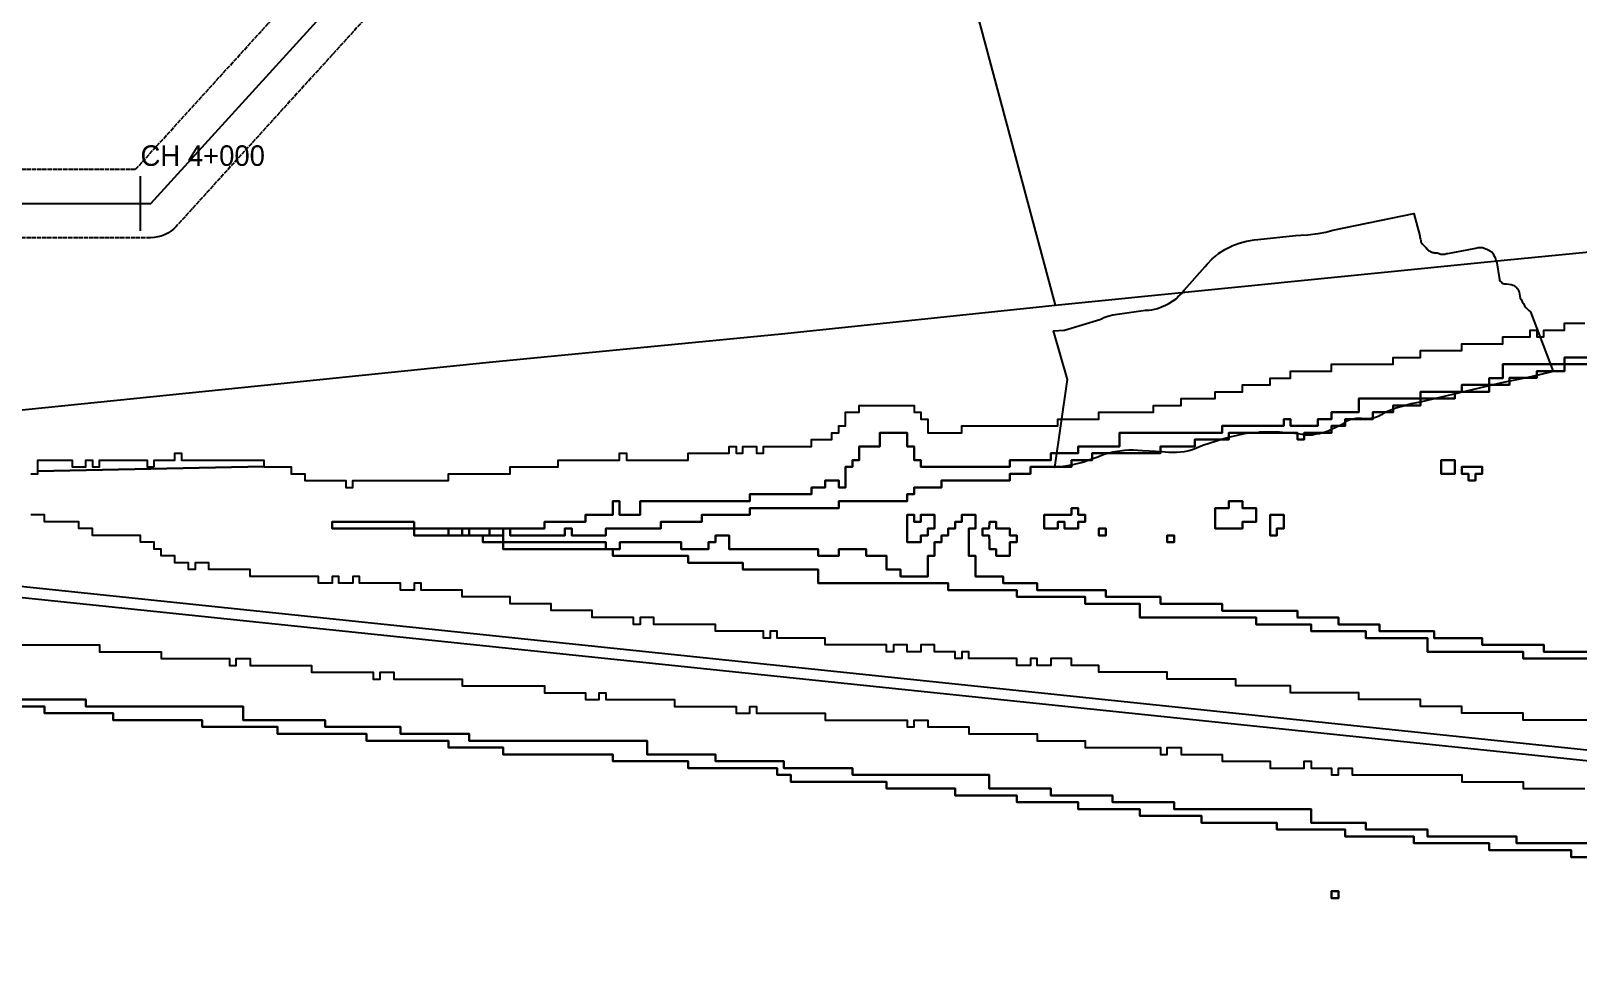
# Model space of a CAD drawing. Header units: metres. Extents: x 553506 to 563855, y 142925 to 150243.
# Drawn here: x 555240 to 555692, y 146016.8 to 146285.4 of the extents above; entities that cross this region are included whole.
import ezdxf

# ---------------------------------------------------------------- set-up
doc = ezdxf.new("R2010")
doc.units = ezdxf.units.M
doc.linetypes.add('DASHED', pattern=[1.524, 1.27, -0.254])
for name, color, linetype in [('C-ANCIENT_WOODLAND', 94, 'Continuous'), ('C-FLOOD_ZONE_3', 150, 'Continuous'), ('C-POWER_LINES', 6, 'Continuous'), ('C-RAILWAYS', 250, 'Continuous'), ('E-132KV-UGC-CHAINAGE', 7, 'Continuous'), ('E-132KV-UGC-ROUTE', 1, 'Continuous'), ('E-132KV-UGC-SWATHE', 4, 'DASHED')]:
    doc.layers.add(name, color=color, linetype=linetype)

msp = doc.modelspace()

# ---------------------------------------------------------------- linework, layer by layer
at = {"layer": 'C-ANCIENT_WOODLAND'}
msp.add_lwpolyline([(555649.89, 146220.64), (555650.09, 146220.54), (555650.79, 146220.54), (555651.09, 146220.44), (555651.89, 146220.24), (555653.09, 146220.24), (555653.59, 146220.34), (555653.99, 146220.34), (555662.09, 146221.94), (555662.79, 146222.14), (555664.09, 146222.14), (555664.39, 146222.04), (555664.59, 146221.94), (555665.09, 146221.74), (555665.39, 146221.64), (555665.69, 146221.44), (555666.59, 146220.94), (555666.79, 146220.84), (555667.09, 146220.44), (555667.29, 146220.04), (555667.59, 146219.54), (555667.79, 146219.04), (555667.99, 146218.64), (555668.09, 146218.14), (555668.29, 146217.64), (555668.99, 146213.34), (555668.99, 146213.14), (555669.09, 146212.94), (555669.09, 146212.54), (555669.29, 146212.44), (555669.39, 146212.24), (555669.49, 146212.14), (555669.59, 146211.94), (555669.79, 146211.84), (555669.89, 146211.74), (555670.09, 146211.64), (555670.39, 146211.54), (555671.09, 146211.54), (555672.49, 146211.34), (555672.79, 146211.24), (555672.99, 146211.14), (555673.29, 146211.04), (555673.49, 146210.84), (555673.69, 146210.74), (555674.09, 146210.34), (555674.09, 146210.14), (555674.39, 146209.94), (555674.59, 146209.54), (555674.69, 146209.24), (555674.79, 146209.04), (555674.89, 146208.54), (555675.09, 146207.34), (555675.49, 146206.84), (555675.69, 146206.24), (555676.09, 146205.74), (555676.39, 146205.14), (555676.79, 146204.64), (555677.09, 146204.24), (555677.59, 146203.74), (555678.09, 146203.34), (555684.6956, 146185.9311), (555680.39, 146184.84), (555675.99, 146183.84), (555669.59, 146182.54), (555668.89, 146182.44), (555645.89, 146176.94), (555643.29, 146176.44), (555641.29, 146175.84), (555638.79, 146175.14), (555636.29, 146174.24), (555635.59, 146173.94), (555635.09, 146173.64), (555634.59, 146173.24), (555634.09, 146173.04), (555633.59, 146172.74), (555633.09, 146172.54), (555632.49, 146172.34), (555631.89, 146172.24), (555631.59, 146172.14), (555631.09, 146172.04), (555629.09, 146172.04), (555628.69, 146172.14), (555627.09, 146172.14), (555626.69, 146172.04), (555626.09, 146171.94), (555625.69, 146171.84), (555624.69, 146171.44), (555624.29, 146171.24), (555623.89, 146170.94), (555623.39, 146170.64), (555623.29, 146170.54), (555619.79, 146168.84), (555618.99, 146168.44), (555618.09, 146168.14), (555617.29, 146167.94), (555616.49, 146167.64), (555615.99, 146167.64), (555615.09, 146167.44), (555614.29, 146167.34), (555612.49, 146167.34), (555611.59, 146167.44), (555611.39, 146167.44), (555608.59, 146167.84), (555605.69, 146168.04), (555604.79, 146168.14), (555598.99, 146168.14), (555598.69, 146168.04), (555596.59, 146167.94), (555594.49, 146167.64), (555592.39, 146167.24), (555590.29, 146166.74), (555588.49, 146166.24), (555582.39, 146164.24), (555579.39, 146163.04), (555578.29, 146162.74), (555577.89, 146162.64), (555576.89, 146162.44), (555574.69, 146162.24), (555572.49, 146162.24), (555570.49, 146162.44), (555564.79, 146162.74), (555562.09, 146162.94), (555560.79, 146162.94), (555559.49, 146162.84), (555558.09, 146162.64), (555557.49, 146162.54), (555556.09, 146162.34), (555554.89, 146162.04), (555553.59, 146161.64), (555552.39, 146161.14), (555551.69, 146160.84), (555549.69, 146160.14), (555547.59, 146159.44), (555544.39, 146158.64), (555542.29, 146158.24), (555540.09, 146157.94), (555539.1029, 146157.8239), (555542.8084, 146183.5305), (555538.7927, 146197.7863), (555541.79, 146197.94), (555541.99, 146197.94), (555552.29, 146201.14), (555552.79, 146201.34), (555553.49, 146201.64), (555554.29, 146201.94), (555554.59, 146202.04), (555556.09, 146202.44), (555565.59, 146203.84), (555566.59, 146203.84), (555567.49, 146203.94), (555569.09, 146204.34), (555571.49, 146205.24), (555572.49, 146205.74), (555574.59, 146207.14), (555575.09, 146207.74), (555575.79, 146208.34), (555576.39, 146208.94), (555576.89, 146209.64), (555583.09, 146216.54), (555583.69, 146217.24), (555585.09, 146218.84), (555586.09, 146219.64), (555586.99, 146220.34), (555588.79, 146221.54), (555590.79, 146222.54), (555590.89, 146222.64), (555591.89, 146223.04), (555592.99, 146223.44), (555595.09, 146224.04), (555596.29, 146224.14), (555597.39, 146224.34), (555598.49, 146224.44), (555609.49, 146225.64), (555610.99, 146225.74), (555613.09, 146225.84), (555615.29, 146226.14), (555616.09, 146226.24), (555618.29, 146226.64), (555620.39, 146227.24), (555643.99, 146232.04), (555645.79, 146225.54), (555645.79, 146225.24), (555645.89, 146224.84), (555645.99, 146224.54), (555646.09, 146224.14), (555646.09, 146223.84), (555646.39, 146223.44), (555646.59, 146223.14), (555646.89, 146222.84), (555647.09, 146222.54), (555647.59, 146222.04), (555647.69, 146221.74), (555647.99, 146221.54), (555648.09, 146221.34), (555648.39, 146221.14), (555648.69, 146221.04), (555648.99, 146220.84), (555649.59, 146220.64), (555649.89, 146220.64)], close=True, dxfattribs=at)
at = {"layer": 'C-FLOOD_ZONE_3'}
for points in [[(555240, 146156), (555242, 146156), (555242, 146156.7664), (555308, 146158.1545), (555308, 146158), (555316, 146158), (555316, 146156), (555320, 146156), (555320, 146154), (555332, 146154), (555332, 146152), (555334, 146152), (555334, 146154), (555362, 146154), (555362, 146156), (555380, 146156), (555380, 146158), (555394, 146158), (555394, 146160), (555412, 146160), (555412, 146162), (555414, 146162), (555414, 146160), (555432, 146160), (555432, 146162), (555444, 146162), (555444, 146164), (555446, 146164), (555446, 146162), (555448, 146162), (555448, 146164), (555452, 146164), (555452, 146162), (555454, 146162), (555454, 146164), (555468, 146164), (555468, 146166), (555470, 146166), (555472, 146166), (555474, 146166), (555474, 146168), (555476, 146168), (555476, 146170), (555478, 146170), (555478, 146172), (555478, 146174), (555480, 146174), (555482, 146174), (555482, 146176), (555498, 146176), (555498, 146174), (555500, 146174), (555500, 146172), (555502, 146172), (555502, 146168), (555504, 146168), (555512, 146168), (555512, 146170), (555514, 146170), (555540, 146170), (555540, 146172), (555544, 146172), (555552, 146172), (555552, 146174), (555556, 146174), (555568, 146174), (555568, 146176), (555576, 146176), (555576, 146178), (555580, 146178), (555586, 146178), (555586, 146180), (555588, 146180), (555594, 146180), (555594, 146182), (555602, 146182), (555602, 146184), (555608, 146184), (555608, 146186), (555612, 146186), (555620, 146186), (555620, 146188), (555638, 146188), (555638, 146190), (555646, 146190), (555646, 146192), (555648, 146192), (555650, 146192), (555658, 146192), (555658, 146194), (555670, 146194), (555670, 146196), (555678, 146196), (555678, 146198), (555680, 146198), (555680, 146196), (555682, 146196), (555682, 146198), (555688, 146198), (555688, 146200), (555690, 146200), (555694, 146200)], [(555696, 146190), (555690, 146190), (555688, 146190), (555687.9994, 146188.0006), (555674, 146188), (555670, 146188), (555670, 146184), (555668, 146184), (555666, 146184), (555665.9994, 146182.0006), (555660, 146182), (555658, 146182), (555658, 146180.001), (555655.9994, 146180.0006), (555648, 146180), (555646, 146180), (555645.9994, 146178.0006), (555630, 146178), (555628, 146178), (555628, 146174), (555626, 146174), (555620, 146174), (555620, 146172), (555618, 146172), (555616, 146172), (555616, 146170), (555608, 146170), (555608, 146172), (555606, 146172), (555606, 146170), (555594, 146170), (555588, 146170), (555588, 146168), (555566, 146168), (555558, 146168), (555558, 146164), (555548, 146164), (555546, 146164), (555546, 146162), (555540, 146162), (555538, 146162), (555538, 146160), (555530, 146160), (555526, 146160), (555526, 146158), (555500, 146158), (555500, 146160), (555498, 146160), (555498, 146162), (555498, 146164), (555496, 146164), (555496, 146168), (555488, 146168), (555488, 146164), (555482, 146164), (555482, 146160), (555480, 146160), (555480, 146158), (555478, 146158), (555478, 146154), (555478, 146152), (555476, 146152), (555476, 146154), (555472, 146154), (555472, 146152), (555468, 146152), (555468, 146150), (555462, 146150), (555450, 146150), (555450, 146148), (555426, 146148), (555418, 146148), (555418, 146144), (555412, 146144), (555412, 146148), (555410, 146148), (555410, 146144), (555402, 146144), (555402, 146142), (555400, 146142), (555390, 146142), (555390, 146140), (555388, 146140), (555380.0006, 146140.0006), (555377.9994, 146140.0006), (555374.0006, 146140.0006), (555352, 146140), (555351.9994, 146137.9994), (555371.999, 146137.999), (555371.9994, 146135.9994), (555378, 146135.999), (555378, 146134), (555386, 146134), (555407.9994, 146133.9994), (555410, 146133.999), (555410, 146132), (555418, 146132), (555432, 146132), (555432, 146130), (555438, 146130), (555448, 146130), (555448, 146128), (555456, 146128), (555470, 146128), (555470, 146124), (555478, 146124), (555508, 146124), (555508, 146122), (555518, 146122), (555528, 146122), (555528, 146120), (555536, 146120), (555548, 146120), (555548, 146118), (555554, 146118), (555564, 146118), (555564, 146114), (555568, 146114), (555598, 146114), (555598, 146112), (555604, 146112), (555614, 146112), (555614, 146110), (555620, 146110), (555630, 146110), (555630, 146108), (555638, 146108), (555648, 146108), (555648, 146104), (555654, 146104), (555676, 146104), (555676, 146102), (555686, 146102), (555700, 146102)], [(555705.999, 146103.999), (555686, 146103.999), (555681.9994, 146103.9994), (555681.999, 146105.999), (555666, 146105.999), (555663.9994, 146105.9994), (555663.999, 146107.999), (555654, 146107.999), (555649.9994, 146107.9994), (555649.999, 146109.999), (555638, 146109.999), (555636, 146109.999), (555633.9994, 146109.9994), (555633.999, 146111.999), (555624, 146111.999), (555621.9994, 146111.9994), (555621.999, 146113.999), (555609.9994, 146113.9994), (555609.999, 146115.999), (555590, 146115.999), (555587.9994, 146115.9994), (555587.999, 146117.999), (555569.9994, 146117.9994), (555569.999, 146119.999), (555556, 146119.999), (555553.9994, 146119.9994), (555553.999, 146121.999), (555536, 146121.999), (555533.9994, 146121.9994), (555533.999, 146123.999), (555523.9994, 146123.9994), (555523.999, 146125.999), (555518, 146125.999), (555515.9994, 146125.9994), (555515.999, 146128), (555515.999, 146131.999), (555513.9994, 146131.9994), (555513.999, 146138), (555513.9994, 146140.0006), (555515.999, 146140.001), (555515.999, 146143.999), (555512.001, 146143.999), (555512.0006, 146141.9994), (555510.001, 146141.999), (555510.0006, 146139.9994), (555508.001, 146139.999), (555508.0006, 146137.9994), (555506.001, 146137.999), (555506.0006, 146135.9994), (555504.001, 146135.999), (555504.001, 146134), (555504.0006, 146131.9994), (555502.001, 146131.999), (555502.0006, 146125.9994), (555493.9994, 146125.9994), (555493.999, 146127.999), (555492, 146127.999), (555489.9994, 146127.9994), (555489.999, 146130), (555489.999, 146131.999), (555486, 146131.999), (555483.9994, 146131.9994), (555483.999, 146133.999), (555482, 146133.999), (555480, 146133.999), (555476.001, 146133.999), (555476.0006, 146131.9994), (555472, 146131.999), (555469.9994, 146131.9994), (555469.999, 146133.999), (555464, 146133.999), (555462, 146133.999), (555448, 146133.999), (555443.9994, 146133.9994), (555443.999, 146136), (555443.999, 146137.999), (555440.001, 146137.999), (555440.0006, 146135.9994), (555438.001, 146135.999), (555438.0006, 146133.9994), (555434, 146133.999), (555429.9994, 146133.9994), (555429.999, 146135.999), (555424, 146135.999), (555418, 146135.999), (555412.001, 146135.999), (555412.0006, 146133.9994), (555410, 146133.9995), (555407.999, 146134), (555407.999, 146135.999), (555396, 146135.999), (555386, 146135.999), (555386, 146135.999), (555378, 146135.999), (555377.9995, 146138.0005), (555377.999, 146140), (555380.001, 146140), (555380.001, 146138.001), (555388, 146138.001), (555395.999, 146138.001), (555395.9994, 146140.0006), (555398.0006, 146140.0006), (555398.001, 146138.001), (555407.999, 146138.001), (555407.9994, 146140.0006), (555416, 146140.001), (555423.999, 146140.001), (555423.9994, 146142.0006), (555426, 146142.001), (555435.999, 146142.001), (555435.9994, 146144.0006), (555449.999, 146144.001), (555449.9994, 146146.0006), (555475.999, 146146.001), (555475.9994, 146148.0006), (555480, 146148.001), (555492, 146148.001), (555494, 146148.001), (555495.999, 146148.001), (555495.9994, 146150.0006), (555497.999, 146150.001), (555497.9994, 146152.0006), (555500, 146152.001), (555505.999, 146152.001), (555505.9994, 146154.0006), (555525.999, 146154.001), (555525.9994, 146156.0006), (555531.999, 146156.001), (555531.9994, 146158.0006), (555543.999, 146158.001), (555543.9994, 146160.0006), (555548, 146160.001), (555549.999, 146160.001), (555549.9994, 146162.0006), (555558, 146162.001), (555562, 146162.001), (555569.999, 146162.001), (555569.9994, 146164.0006), (555579.999, 146164.001), (555579.9994, 146166.0006), (555588, 146166.001), (555589.999, 146166.001), (555589.9994, 146168.0006), (555592, 146168.001), (555594, 146168.001), (555608, 146168.001), (555610.0006, 146168.0006), (555610.001, 146166.001), (555611.999, 146166.001), (555611.9994, 146168.0006), (555619.999, 146168.001), (555619.9994, 146170.0006), (555623.999, 146170.001), (555623.9994, 146172.0006), (555626, 146172.001), (555630, 146172.001), (555631.999, 146172.001), (555631.9994, 146174.0006), (555634, 146174.001), (555636, 146174.001), (555637.999, 146174.001), (555637.9994, 146176.0006), (555642, 146176.001), (555645.999, 146176.001), (555645.9997, 146178.0003), (555648, 146178.001), (555655.999, 146178.001), (555655.999, 146180), (555658, 146180.0005), (555660, 146180.001), (555662, 146180.001), (555665.999, 146180.001), (555665.9997, 146182.0003), (555668, 146182.001), (555670, 146182.001), (555671.999, 146182.001), (555671.9994, 146184.0006), (555674, 146184.001), (555676, 146184.001), (555679.999, 146184.001), (555679.9994, 146186.0006), (555684, 146186.001), (555687.999, 146186.001), (555687.9997, 146188.0003), (555690, 146188.001), (555696, 146188.001)], [(555696, 146084), (555682, 146084), (555676, 146084), (555676, 146086), (555670, 146086), (555668, 146086), (555664, 146086), (555658, 146086), (555658, 146088), (555652, 146088), (555646, 146088), (555646, 146090), (555634, 146090), (555632, 146090), (555628, 146090), (555628, 146092), (555608, 146092), (555608, 146094), (555596, 146094), (555592, 146094), (555592, 146096), (555578, 146096), (555572, 146096), (555572, 146098), (555558, 146098), (555552, 146098), (555552, 146100), (555544, 146100), (555544, 146102), (555538, 146102), (555538, 146100), (555534, 146100), (555534, 146102), (555532, 146102), (555532, 146100), (555528, 146100), (555528, 146102), (555522, 146102), (555520, 146102), (555516, 146102), (555514, 146102), (555514, 146104), (555512, 146104), (555512, 146102), (555510, 146102), (555510, 146104), (555506, 146104), (555504, 146104), (555504, 146106), (555500, 146106), (555500, 146104), (555496, 146104), (555496, 146106), (555492, 146106), (555492, 146104), (555490, 146104), (555490, 146106), (555478, 146106), (555472, 146106), (555472, 146108), (555460, 146108), (555458, 146108), (555458, 146110), (555456, 146110), (555456, 146108), (555454, 146108), (555454, 146110), (555448, 146110), (555444, 146110), (555440, 146110), (555440, 146112), (555428, 146112), (555426, 146112), (555424, 146112), (555422, 146112), (555422, 146114), (555418, 146114), (555418, 146112), (555416, 146112), (555416, 146114), (555410, 146114), (555404, 146114), (555404, 146116), (555394, 146116), (555392, 146116), (555392, 146118), (555380, 146118), (555380, 146120), (555366, 146120), (555366, 146122), (555354, 146122), (555354, 146124), (555352, 146124), (555352, 146122), (555348, 146122), (555348, 146124), (555336, 146124), (555336, 146126), (555334, 146126), (555334, 146124), (555330, 146124), (555330, 146126), (555328, 146126), (555328, 146124), (555324, 146124), (555324, 146126), (555304, 146126), (555304, 146128), (555292, 146128), (555292, 146130), (555288, 146130), (555288, 146128), (555286, 146128), (555286, 146130), (555282, 146130), (555282, 146132), (555278, 146132), (555278, 146134), (555276, 146134), (555276, 146136), (555272, 146136), (555272, 146138), (555258, 146138), (555258, 146140), (555254, 146140), (555254, 146142), (555244, 146142), (555244, 146144), (555240, 146144)], [(555700, 146102), (555686, 146102), (555676, 146102), (555676, 146104), (555654, 146104), (555648, 146104), (555648, 146108), (555638, 146108), (555630, 146108), (555630, 146110), (555620, 146110), (555614, 146110), (555614, 146112), (555604, 146112), (555598, 146112), (555598, 146114), (555568, 146114), (555564, 146114), (555564, 146118), (555554, 146118), (555548, 146118), (555548, 146120), (555536, 146120), (555528, 146120), (555528, 146122), (555518, 146122), (555508, 146122), (555508, 146124), (555478, 146124), (555470, 146124), (555470, 146128), (555456, 146128), (555448, 146128), (555448, 146130), (555438, 146130), (555432, 146130), (555432, 146132), (555418, 146132), (555410, 146132), (555410, 146133.999), (555412.0006, 146133.9994), (555412.001, 146135.999), (555418, 146135.999), (555418, 146135.999), (555424, 146135.999), (555429.999, 146135.999), (555429.9994, 146133.9994), (555434, 146133.999), (555438.0006, 146133.9994), (555438.001, 146135.999), (555440.0006, 146135.9994), (555440.001, 146137.999), (555443.999, 146137.999), (555443.999, 146136), (555443.9994, 146133.9994), (555448, 146133.999), (555462, 146133.999), (555464, 146133.999), (555469.999, 146133.999), (555469.9994, 146131.9994), (555472, 146131.999), (555476.0006, 146131.9994), (555476.001, 146133.999), (555480, 146133.999), (555482, 146133.999), (555483.999, 146133.999), (555483.9994, 146131.9994), (555486, 146131.999), (555489.999, 146131.999), (555489.999, 146130), (555489.9994, 146127.9994), (555492, 146127.999), (555493.999, 146127.999), (555493.9994, 146125.9994), (555502.0006, 146125.9994), (555502.001, 146131.999), (555504.0006, 146131.9994), (555504.001, 146134), (555504.001, 146135.999), (555506.0006, 146135.9994), (555506.001, 146137.999), (555508.0006, 146137.9994), (555508.001, 146139.999), (555510.0006, 146139.9994), (555510.001, 146141.999), (555512.0006, 146141.9994), (555512.001, 146143.999), (555515.999, 146143.999), (555515.999, 146140.001), (555513.9994, 146140.0006), (555513.999, 146138), (555513.9994, 146131.9994), (555515.999, 146131.999), (555515.999, 146128), (555515.9994, 146125.9994), (555518, 146125.999), (555523.999, 146125.999), (555523.9994, 146123.9994), (555533.999, 146123.999), (555533.9994, 146121.9994), (555536, 146121.999), (555553.999, 146121.999), (555553.9994, 146119.9994), (555556, 146119.999), (555569.999, 146119.999), (555569.9994, 146117.9994), (555587.999, 146117.999), (555587.9994, 146115.9994), (555590, 146115.999), (555609.999, 146115.999), (555609.9994, 146113.9994), (555621.999, 146113.999), (555621.9994, 146111.9994), (555624, 146111.999), (555633.999, 146111.999), (555633.9994, 146109.9994), (555636, 146109.999), (555638, 146109.999), (555649.999, 146109.999), (555649.9994, 146107.9994), (555654, 146107.999), (555663.999, 146107.999), (555663.9994, 146105.9994), (555666, 146105.999), (555681.999, 146105.999), (555681.9994, 146103.9994), (555686, 146103.999), (555705.999, 146103.999)], [(555236, 146106), (555254, 146106), (555260, 146106), (555260, 146104), (555272, 146104), (555276, 146104), (555278, 146104), (555278, 146102), (555298, 146102), (555298, 146100), (555300, 146100), (555300, 146102), (555304, 146102), (555304, 146100), (555310, 146100), (555320, 146100), (555322, 146100), (555322, 146098), (555334, 146098), (555336, 146098), (555340, 146098), (555340, 146096), (555342, 146096), (555342, 146098), (555344, 146098), (555346, 146098), (555346, 146096), (555360, 146096), (555364, 146096), (555366, 146096), (555366, 146094), (555384, 146094), (555388, 146094), (555390, 146094), (555390, 146092), (555402, 146092), (555402, 146090), (555406, 146090), (555406, 146092), (555408, 146092), (555408, 146090), (555428, 146090), (555428, 146088), (555446, 146088), (555446, 146086), (555450, 146086), (555450, 146088), (555452, 146088), (555452, 146086), (555472, 146086), (555472, 146084), (555490, 146084), (555492, 146084), (555496, 146084), (555496, 146082), (555498, 146082), (555498, 146084), (555502, 146084), (555502, 146082), (555508, 146082), (555514, 146082), (555514, 146080), (555528, 146080), (555534, 146080), (555534, 146078), (555546, 146078), (555548, 146078), (555548, 146076), (555570, 146076), (555570, 146074), (555572, 146074), (555572, 146076), (555576, 146076), (555576, 146074), (555582, 146074), (555588, 146074), (555588, 146072), (555602, 146072), (555602, 146070), (555612, 146070), (555612, 146072), (555614, 146072), (555614, 146070), (555620, 146070), (555620, 146068), (555622, 146068), (555622, 146070), (555626, 146070), (555626, 146068), (555652, 146068), (555658, 146068), (555658, 146066), (555670, 146066), (555674, 146066), (555676, 146066), (555676, 146064), (555688, 146064), (555694, 146064)], [(555236, 146090), (555248, 146090), (555256, 146090), (555256, 146088), (555296, 146088), (555302, 146088), (555302, 146084), (555318, 146084), (555326, 146084), (555326, 146082), (555340, 146082), (555348, 146082), (555348, 146080), (555366, 146080), (555368, 146080), (555368, 146078), (555410, 146078), (555420, 146078), (555420, 146074), (555436, 146074), (555440, 146074), (555440, 146072), (555458, 146072), (555460, 146072), (555460, 146070), (555476, 146070), (555480, 146070), (555480, 146068), (555510, 146068), (555520, 146068), (555520, 146064), (555528, 146064), (555538, 146064), (555538, 146062), (555548, 146062), (555556, 146062), (555556, 146060), (555568, 146060), (555574, 146060), (555574, 146058), (555606, 146058), (555614, 146058), (555614, 146054), (555628, 146054), (555630, 146054), (555630, 146052), (555644, 146052), (555648, 146052), (555648, 146050), (555664, 146050), (555674, 146050), (555674, 146048), (555706, 146048)], [(555706, 146048), (555674, 146048), (555674, 146050), (555664, 146050), (555648, 146050), (555648, 146052), (555644, 146052), (555630, 146052), (555630, 146054), (555628, 146054), (555614, 146054), (555614, 146058), (555606, 146058), (555574, 146058), (555574, 146060), (555568, 146060), (555556, 146060), (555556, 146062), (555548, 146062), (555538, 146062), (555538, 146064), (555528, 146064), (555520, 146064), (555520, 146068), (555510, 146068), (555480, 146068), (555480, 146070), (555476, 146070), (555460, 146070), (555460, 146072), (555458, 146072), (555440, 146072), (555440, 146074), (555436, 146074), (555420, 146074), (555420, 146078), (555410, 146078), (555368, 146078), (555368, 146080), (555366, 146080), (555348, 146080), (555348, 146082), (555340, 146082), (555326, 146082), (555326, 146084), (555318, 146084), (555302, 146084), (555302, 146088), (555296, 146088), (555256, 146088), (555256, 146090), (555248, 146090), (555236, 146090)], [(555236, 146088.001), (555244.0006, 146088.0006), (555244.001, 146086.001), (555256, 146086.001), (555264.0006, 146086.0006), (555264.001, 146084.001), (555270, 146084.001), (555280, 146084.001), (555290.0006, 146084.0006), (555290.001, 146082.001), (555296, 146082.001), (555304, 146082.001), (555312.0006, 146082.0006), (555312.001, 146080.001), (555324, 146080.001), (555328, 146080.001), (555338.0006, 146080.0006), (555338.001, 146078.001), (555344, 146078.001), (555348, 146078.001), (555362.0006, 146078.0006), (555362.001, 146076.001), (555366, 146076.001), (555370, 146076.001), (555378.0006, 146076.0006), (555378.001, 146074.001), (555384, 146074.001), (555396, 146074.001), (555410.0006, 146074.0006), (555410.001, 146072.001), (555412, 146072.001), (555418, 146072.001), (555432.0006, 146072.0006), (555432.001, 146070.001), (555446, 146070.001), (555454, 146070.001), (555458.0006, 146070.0006), (555458.001, 146068.001), (555460, 146068.001), (555462.0006, 146068.0006), (555462.001, 146066.001), (555470, 146066.001), (555482, 146066.001), (555490.0006, 146066.0006), (555490.001, 146064.001), (555498, 146064.001), (555504, 146064.001), (555510.0006, 146064.0006), (555510.001, 146062.001), (555514, 146062.001), (555522, 146062.001), (555528.0006, 146062.0006), (555528.001, 146060.001), (555532, 146060.001), (555536, 146060.001), (555546.0006, 146060.0006), (555546.001, 146058.001), (555552, 146058.001), (555554, 146058.001), (555564.0006, 146058.0006), (555564.001, 146056.001), (555568, 146056.001), (555576, 146056.001), (555582.0006, 146056.0006), (555582.001, 146054.001), (555584, 146054.001), (555590, 146054.001), (555604.0006, 146054.0006), (555604.001, 146052.001), (555606, 146052.001), (555614, 146052.001), (555624.0006, 146052.0006), (555624.001, 146050.001), (555632, 146050.001), (555644.0006, 146050.0006), (555644.001, 146048.001), (555650, 146048.001), (555664, 146048.001), (555666.0006, 146048.0006), (555666.001, 146046.001), (555668, 146046.001), (555690.0006, 146046.0006), (555690.001, 146044.001), (555696, 146044.001)], [(555696, 146044.001), (555690.001, 146044.001), (555690.0006, 146046.0006), (555668, 146046.001), (555666.001, 146046.001), (555666.0006, 146048.0006), (555664, 146048.001), (555650, 146048.001), (555644.001, 146048.001), (555644.0006, 146050.0006), (555632, 146050.001), (555624.001, 146050.001), (555624.0006, 146052.0006), (555614, 146052.001), (555606, 146052.001), (555604.001, 146052.001), (555604.0006, 146054.0006), (555590, 146054.001), (555584, 146054.001), (555582.001, 146054.001), (555582.0006, 146056.0006), (555576, 146056.001), (555568, 146056.001), (555564.001, 146056.001), (555564.0006, 146058.0006), (555554, 146058.001), (555552, 146058.001), (555546.001, 146058.001), (555546.0006, 146060.0006), (555536, 146060.001), (555532, 146060.001), (555528.001, 146060.001), (555528.0006, 146062.0006), (555522, 146062.001), (555514, 146062.001), (555510.001, 146062.001), (555510.0006, 146064.0006), (555504, 146064.001), (555498, 146064.001), (555490.001, 146064.001), (555490.0006, 146066.0006), (555482, 146066.001), (555470, 146066.001), (555462.001, 146066.001), (555462.0006, 146068.0006), (555460, 146068.001), (555458.001, 146068.001), (555458.0006, 146070.0006), (555454, 146070.001), (555446, 146070.001), (555432.001, 146070.001), (555432.0006, 146072.0006), (555418, 146072.001), (555412, 146072.001), (555410.001, 146072.001), (555410.0006, 146074.0006), (555396, 146074.001), (555384, 146074.001), (555378.001, 146074.001), (555378.0006, 146076.0006), (555370, 146076.001), (555366, 146076.001), (555366, 146076.001), (555362.001, 146076.001), (555362.0006, 146078.0006), (555348, 146078.001), (555344, 146078.001), (555338.001, 146078.001), (555338.0006, 146080.0006), (555328, 146080.001), (555324, 146080.001), (555312.001, 146080.001), (555312.0006, 146082.0006), (555304, 146082.001), (555296, 146082.001), (555290.001, 146082.001), (555290.0006, 146084.0006), (555280, 146084.001), (555270, 146084.001), (555264.001, 146084.001), (555264.0006, 146086.0006), (555256, 146086.001), (555244.001, 146086.001), (555244.0006, 146088.0006), (555236, 146088.001)]]:
    msp.add_lwpolyline(points, dxfattribs=at)
for points in [[(555706, 146192.001), (555704, 146192.001), (555701.9994, 146192.0006), (555701.999, 146190.001), (555700, 146190.001), (555697.9994, 146190.0006), (555697.999, 146188.001), (555696, 146188.001), (555690, 146188.001), (555687.9995, 146188.0005), (555688, 146190), (555690, 146190), (555696, 146190), (555696, 146192), (555698, 146192), (555700, 146192), (555700, 146194), (555704, 146194), (555707.9995, 146194.0005), (555707.999, 146192.001), (555706, 146192.001)], [(555670, 146184), (555670, 146188), (555674, 146188), (555687.9995, 146188.0005), (555687.999, 146186.001), (555684, 146186.001), (555679.9994, 146186.0006), (555679.999, 146184.001), (555676, 146184.001), (555674, 146184.001), (555671.9994, 146184.0006), (555671.999, 146182.001), (555670, 146182.001), (555668, 146182.001), (555665.9995, 146182.0005), (555666, 146184), (555668, 146184), (555670, 146184)], [(555665.9995, 146182.0005), (555665.999, 146180.001), (555662, 146180.001), (555660, 146180.001), (555658, 146180.001), (555658, 146182), (555660, 146182), (555665.9995, 146182.0005)], [(555402, 146144), (555410, 146144), (555410, 146148), (555412, 146148), (555412, 146144), (555418, 146144), (555418, 146148), (555426, 146148), (555450, 146148), (555450, 146150), (555462, 146150), (555468, 146150), (555468, 146152), (555472, 146152), (555472, 146154), (555476, 146154), (555476, 146152), (555478, 146152), (555478, 146154), (555478, 146158), (555480, 146158), (555480, 146160), (555482, 146160), (555482, 146164), (555488, 146164), (555488, 146168), (555496, 146168), (555496, 146164), (555498, 146164), (555498, 146162), (555498, 146160), (555500, 146160), (555500, 146158), (555526, 146158), (555526, 146160), (555530, 146160), (555538, 146160), (555538, 146162), (555540, 146162), (555546, 146162), (555546, 146164), (555548, 146164), (555558, 146164), (555558, 146168), (555566, 146168), (555588, 146168), (555588, 146170), (555594, 146170), (555606, 146170), (555606, 146172), (555608, 146172), (555608, 146170), (555616, 146170), (555616, 146172), (555618, 146172), (555620, 146172), (555620, 146174), (555626, 146174), (555628, 146174), (555628, 146178), (555630, 146178), (555645.9995, 146178.0005), (555645.999, 146176.001), (555642, 146176.001), (555637.9994, 146176.0006), (555637.999, 146174.001), (555636, 146174.001), (555634, 146174.001), (555631.9994, 146174.0006), (555631.999, 146172.001), (555630, 146172.001), (555626, 146172.001), (555623.9994, 146172.0006), (555623.999, 146170.001), (555619.9994, 146170.0006), (555619.999, 146168.001), (555611.9994, 146168.0006), (555611.999, 146166.001), (555610.001, 146166.001), (555610.0006, 146168.0006), (555608, 146168.001), (555594, 146168.001), (555592, 146168.001), (555589.9994, 146168.0006), (555589.999, 146166.001), (555588, 146166.001), (555579.9994, 146166.0006), (555579.999, 146164.001), (555569.9994, 146164.0006), (555569.999, 146162.001), (555562, 146162.001), (555558, 146162.001), (555549.9994, 146162.0006), (555549.999, 146160.001), (555548, 146160.001), (555543.9994, 146160.0006), (555543.999, 146158.001), (555531.9994, 146158.0006), (555531.999, 146156.001), (555525.9994, 146156.0006), (555525.999, 146154.001), (555505.9994, 146154.0006), (555505.999, 146152.001), (555500, 146152.001), (555497.9994, 146152.0006), (555497.999, 146150.001), (555495.9994, 146150.0006), (555495.999, 146148.001), (555494, 146148.001), (555492, 146148.001), (555480, 146148.001), (555475.9994, 146148.0006), (555475.999, 146146.001), (555449.9994, 146146.0006), (555449.999, 146144.001), (555435.9994, 146144.0006), (555435.999, 146142.001), (555426, 146142.001), (555423.9994, 146142.0006), (555423.999, 146140.001), (555416, 146140.001), (555407.9994, 146140.0006), (555407.999, 146138.001), (555398.001, 146138.001), (555398.0006, 146140.0006), (555395.9994, 146140.0006), (555395.999, 146138.001), (555388, 146138.001), (555380.001, 146138.001), (555380.001, 146140), (555388, 146140), (555390, 146140), (555390, 146142), (555400, 146142), (555402, 146142), (555402, 146144)], [(555655.999, 146178.001), (555648, 146178.001), (555645.9995, 146178.0005), (555646, 146180), (555648, 146180), (555655.999, 146180), (555655.999, 146178.001)], [(555276, 146158), (555276, 146160), (555282, 146160), (555282, 146162), (555284, 146162), (555284, 146160), (555308, 146160), (555308, 146158.1545), (555242, 146156.7664), (555242, 146160), (555252, 146160), (555252, 146158), (555256, 146158), (555256, 146160), (555258, 146160), (555258, 146158), (555260, 146158), (555260, 146160), (555274, 146160), (555274, 146158), (555276, 146158)], [(555655.999, 146156.001), (555655.999, 146159.999), (555652.001, 146159.999), (555652.001, 146156.001), (555655.999, 146156.001)], [(555652.001, 146159.999), (555655.999, 146159.999), (555655.999, 146156.001), (555652.001, 146156.001), (555652.001, 146159.999)], [(555663.999, 146157.999), (555658.001, 146157.999), (555658.001, 146156.001), (555660.0006, 146156.0006), (555660.001, 146154.001), (555661.999, 146154.001), (555661.9994, 146156.0006), (555663.999, 146156.001), (555663.999, 146157.999)], [(555660.001, 146154.001), (555660.0006, 146156.0006), (555658.001, 146156.001), (555658.001, 146157.999), (555663.999, 146157.999), (555663.999, 146156.001), (555661.9994, 146156.0006), (555661.999, 146154.001), (555660.001, 146154.001)], [(555542.0006, 146142.0006), (555542.001, 146140.001), (555545.999, 146140.001), (555545.9994, 146142.0006), (555547.999, 146142.001), (555547.999, 146143.999), (555545.9994, 146143.9994), (555545.999, 146145.999), (555544.001, 146145.999), (555544.0006, 146143.9994), (555540, 146143.999), (555536.001, 146143.999), (555536.001, 146140.001), (555538, 146140.001), (555539.999, 146140.001), (555539.9994, 146142.0006), (555542.0006, 146142.0006)], [(555539.999, 146140.001), (555538, 146140.001), (555536.001, 146140.001), (555536.001, 146143.999), (555540, 146143.999), (555544.0006, 146143.9994), (555544.001, 146145.999), (555545.999, 146145.999), (555545.9994, 146143.9994), (555547.999, 146143.999), (555547.999, 146142.001), (555545.9994, 146142.0006), (555545.999, 146140.001), (555542.001, 146140.001), (555542.0006, 146142.0006), (555539.9994, 146142.0006), (555539.999, 146140.001)], [(555590.001, 146147.999), (555590.0006, 146145.9994), (555586.001, 146145.999), (555586.001, 146140.001), (555593.999, 146140.001), (555593.9994, 146142.0006), (555597.999, 146142.001), (555597.999, 146145.999), (555593.9994, 146145.9994), (555593.999, 146147.999), (555590.001, 146147.999)], [(555597.999, 146142.001), (555593.9994, 146142.0006), (555593.999, 146140.001), (555586.001, 146140.001), (555586.001, 146145.999), (555590.0006, 146145.9994), (555590.001, 146147.999), (555593.999, 146147.999), (555593.9994, 146145.9994), (555597.999, 146145.999), (555597.999, 146142.001)], [(555352.0006, 146142.0006), (555327.9994, 146142.0006), (555327.9994, 146139.9994), (555352, 146140), (555352.0006, 146142.0006)], [(555352.0006, 146142.0006), (555352, 146140), (555327.9994, 146139.9994), (555327.9994, 146142.0006), (555352.0006, 146142.0006)], [(555501.9994, 146140.0006), (555503.999, 146140.001), (555503.999, 146143.999), (555500.001, 146143.999), (555500.0006, 146141.9994), (555497.9994, 146141.9994), (555497.999, 146143.999), (555496.001, 146143.999), (555496.001, 146136.001), (555499.999, 146136.001), (555499.9994, 146138.0006), (555501.999, 146138.001), (555501.9994, 146140.0006)], [(555496.001, 146136.001), (555496.001, 146143.999), (555497.999, 146143.999), (555497.9994, 146141.9994), (555500.0006, 146141.9994), (555500.001, 146143.999), (555503.999, 146143.999), (555503.999, 146140.001), (555501.9994, 146140.0006), (555501.999, 146138.001), (555499.9994, 146138.0006), (555499.999, 146136.001), (555496.001, 146136.001)], [(555525.999, 146132.001), (555525.9994, 146136.0006), (555527.999, 146136.001), (555527.999, 146137.999), (555525.9994, 146137.9994), (555525.999, 146139.999), (555521.9994, 146139.9994), (555521.999, 146141.999), (555520.001, 146141.999), (555520.0006, 146139.9994), (555518.001, 146139.999), (555518.001, 146138.001), (555520.0006, 146138.0006), (555520.001, 146136), (555520.001, 146134.001), (555522.0006, 146134.0006), (555522.001, 146132.001), (555525.999, 146132.001)], [(555527.999, 146136.001), (555525.9994, 146136.0006), (555525.999, 146132.001), (555522.001, 146132.001), (555522.0006, 146134.0006), (555520.001, 146134.001), (555520.001, 146136), (555520.0006, 146138.0006), (555518.001, 146138.001), (555518.001, 146139.999), (555520.0006, 146139.9994), (555520.001, 146141.999), (555521.999, 146141.999), (555521.9994, 146139.9994), (555525.999, 146139.999), (555525.9994, 146137.9994), (555527.999, 146137.999), (555527.999, 146136.001)], [(555605.999, 146143.999), (555602.001, 146143.999), (555602.001, 146138.001), (555603.999, 146138.001), (555603.9994, 146140.0006), (555605.999, 146140.001), (555605.999, 146143.999)], [(555602.001, 146138.001), (555602.001, 146143.999), (555605.999, 146143.999), (555605.999, 146140.001), (555603.9994, 146140.0006), (555603.999, 146138.001), (555602.001, 146138.001)], [(555351.9994, 146137.9994), (555352, 146140), (555362, 146140.0001), (555362, 146137.9996), (555351.9994, 146137.9994)], [(555362, 146140), (555366, 146140), (555366, 146138), (555362, 146138), (555362, 146140)], [(555368, 146140.0001), (555368, 146137.9997), (555366, 146137.9996), (555366, 146140.0002), (555368, 146140.0001)], [(555374.001, 146140), (555374.001, 146138.0007), (555368, 146138), (555368, 146140), (555374.001, 146140)], [(555378, 146138), (555378, 146135.999), (555371.9994, 146135.9994), (555371.999, 146137.9995), (555378, 146138)], [(555377.999, 146140), (555377.999, 146138.001), (555374.001, 146138.001), (555374.001, 146140), (555377.999, 146140)], [(555553.999, 146138.001), (555553.999, 146139.999), (555552.001, 146139.999), (555552.001, 146138.001), (555553.999, 146138.001)], [(555552.001, 146138.001), (555552.001, 146139.999), (555553.999, 146139.999), (555553.999, 146138.001), (555552.001, 146138.001)], [(555573.999, 146136.001), (555573.999, 146137.999), (555572.001, 146137.999), (555572.001, 146136.001), (555573.999, 146136.001)], [(555572.001, 146137.999), (555573.999, 146137.999), (555573.999, 146136.001), (555572.001, 146136.001), (555572.001, 146137.999)], [(555407.999, 146135.999), (555407.999, 146134), (555386, 146134), (555378, 146134), (555378, 146135.999), (555386, 146135.999), (555396, 146135.999), (555407.999, 146135.999)], [(555620.001, 146033.999), (555620.001, 146032.001), (555621.999, 146032.001), (555621.999, 146033.999), (555620.001, 146033.999)], [(555621.999, 146033.999), (555621.999, 146032.001), (555620.001, 146032.001), (555620.001, 146033.999), (555621.999, 146033.999)]]:
    msp.add_lwpolyline(points, close=True, dxfattribs=at)
at = {"layer": 'C-POWER_LINES'}
for points in [[(555555.728, 146451.3172), (555493.1325, 146362.9022), (555515.3674, 146294.3609), (555539.2596, 146205.2803)], [(555191.4453, 146169.9793), (555312.0553, 146182.2818), (555373.9064, 146188.6367), (555459.2327, 146196.871), (555539.2596, 146205.2803), (555670.4447, 146218.4233), (555752.2166, 146226.4659), (555773.5802, 146228.5603), (555880.7321, 146239.2997), (555969.2764, 146248.1521), (556026.8868, 146253.6517), (556099.4328, 146267.2627), (556178.7089, 146281.9251), (556307.7261, 146307.6396), (556365.4839, 146319.7584), (556461.2876, 146378.3781), (556548.4042, 146347.242), (556620.7572, 146359.085), (556709.269, 146372.3678), (556828.6518, 146336.2551), (556948.8878, 146299.9707), (557078.7867, 146323.0606), (557164.7509, 146339.156), (557264.3664, 146441.3579)]]:
    msp.add_lwpolyline(points, dxfattribs=at)
at = {"layer": 'C-RAILWAYS'}
for points in [[(553775.0397, 146274.3592), (554523.9415, 146197.5204), (554537.4381, 146196.1233), (554666.4276, 146182.7979), (555980.6598, 146045.4508)], [(555980.1973, 146042.2537), (554607.8812, 146185.3655), (554588.6379, 146187.402), (554536.4159, 146192.9095), (554523.0174, 146194.2985), (553773.885, 146271.132)]]:
    msp.add_lwpolyline(points, dxfattribs=at)
at = {"layer": 'E-132KV-UGC-CHAINAGE'}
msp.add_line((555272.0136, 146227), (555272.0136, 146243), dxfattribs=at)
at = {"layer": 'E-132KV-UGC-ROUTE'}
msp.add_lwpolyline([(554245, 144775), (554245, 145445), (554285, 145485), (554285, 145585), (554255, 145665), (554485, 145845), (554485, 146035), (554575, 146125), (554945, 146125), (554945, 146175), (555025, 146175), (555065, 146235), (555275, 146235), (555375, 146345), (555375, 146475), (555425, 146525), (555435, 146625), (555845, 147035)], dxfattribs=at)
at = {"layer": 'E-132KV-UGC-SWATHE'}
for points in [[(555065, 146245), (555270.5763, 146245), (555365, 146348.8661), (555365, 146475), (555365.0482, 146475.9802), (555365.1921, 146476.9509), (555365.4306, 146477.9028), (555365.7612, 146478.8268), (555366.1808, 146479.714), (555366.6853, 146480.5557), (555367.2699, 146481.3439), (555367.9289, 146482.0711), (555415.4048, 146529.547), (555425.0496, 146625.995), (555425.1947, 146626.9635), (555425.4337, 146627.9131), (555425.7645, 146628.8347), (555426.1838, 146629.7196), (555426.6877, 146630.5593), (555427.2712, 146631.3456), (555427.9289, 146632.0711), (555837.9289, 147042.0711)], [(555382.3994, 146338.2733), (555282.3994, 146228.2733), (555281.6602, 146227.5406), (555280.8488, 146226.8888), (555279.9741, 146226.3249), (555279.0455, 146225.8549), (555278.0731, 146225.4839), (555277.0674, 146225.216), (555276.0393, 146225.0542), (555275, 146225), (555070.3518, 146225)]]:
    msp.add_lwpolyline(points, dxfattribs=at)

# ---------------------------------------------------------------- texts
at = {"layer": 'E-132KV-UGC-CHAINAGE'}
msp.add_text('CH 4+000', height=6, dxfattribs=at).set_placement((555272.0136, 146246))

doc.saveas('drawing.dxf')
